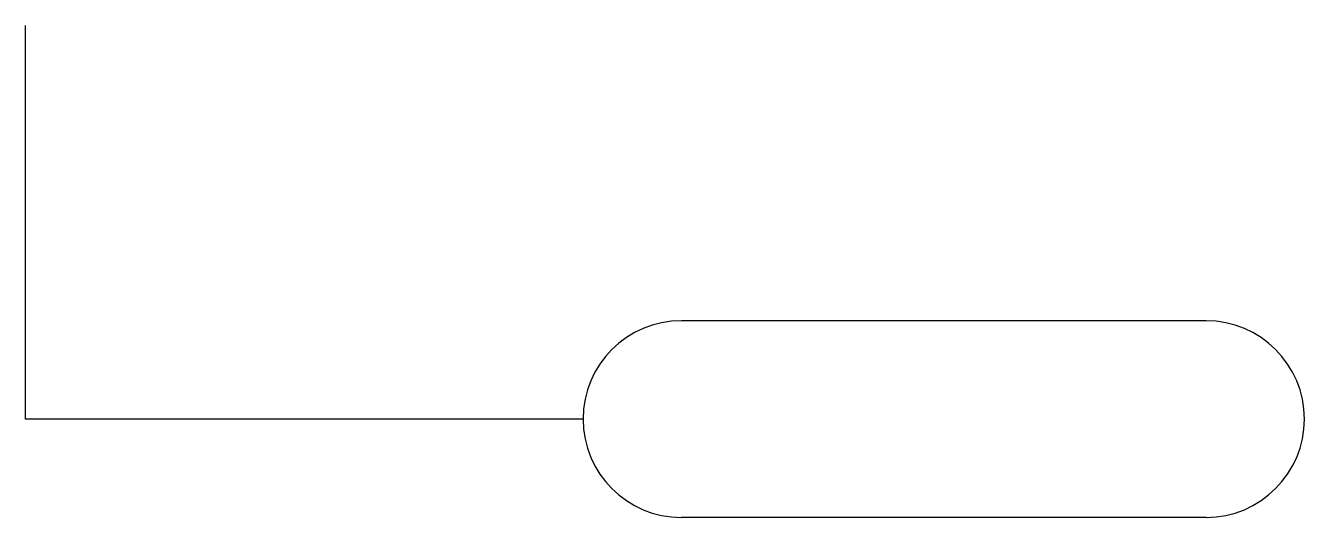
# Model space of a CAD drawing. Extents: x 102.5 to 126.9, y 212.6 to 222.
import ezdxf

# ---------------------------------------------------------------- set-up
doc = ezdxf.new("R2010")
doc.units = 0
doc.header["$LTSCALE"] = 6
doc.linetypes.add('HIDDEN', pattern=[0])
doc.layers.add('20', color=7, linetype='HIDDEN')

msp = doc.modelspace()

# ---------------------------------------------------------------- linework, layer by layer
at = {"layer": '20', "color": 0}
for p, q in [((102.5, 214.5), (102.5, 222)), ((125, 216.375), (115, 216.375)), ((113.125, 214.5), (102.5, 214.5)), ((125, 212.625), (115, 212.625))]:
    msp.add_line(p, q, dxfattribs=at)
for centre, start, end in [((115, 214.5), 90, 270), ((125, 214.5), 270, 90)]:
    msp.add_arc(centre, 1.875, start, end, dxfattribs=at)

doc.saveas('drawing.dxf')
